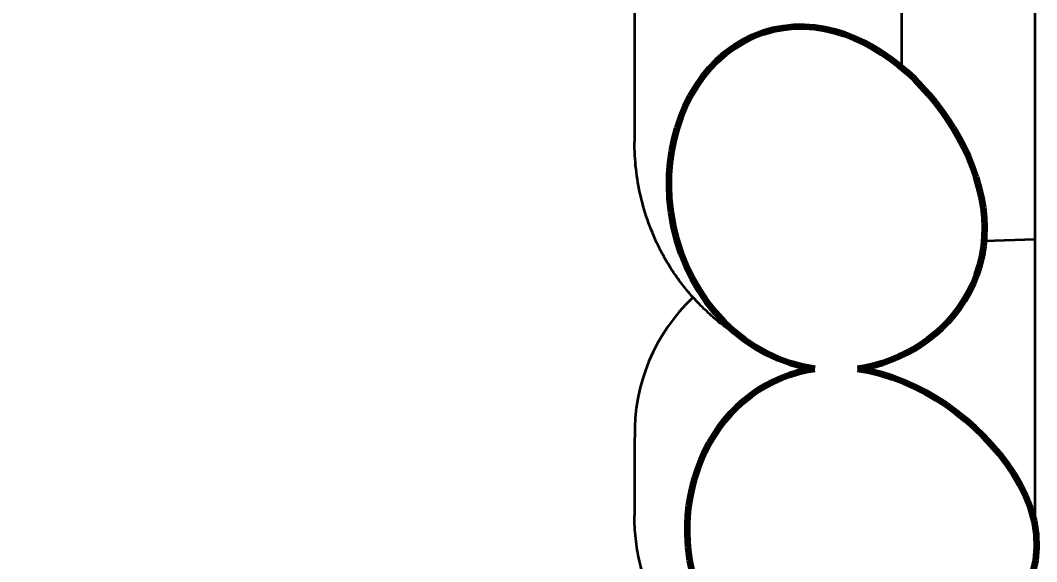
# Model space of a CAD drawing. Extents: x 23 to 417, y 3 to 294.
# Drawn here: x 144.159 to 144.768, y 95.605 to 95.929 of the extents above; entities that cross this region are included whole.
import ezdxf
from ezdxf.enums import TextEntityAlignment as Align

# ---------------------------------------------------------------- set-up
doc = ezdxf.new("R2010")
doc.units = 0
doc.linetypes.add('DASHED', pattern=[15, 12, -3])
doc.layers.get('0').update_dxf_attribs({"lineweight": 13})
doc.styles.get("Standard").update_dxf_attribs({"font": 'isocp.shx'})
doc.dimstyles.get("Standard").update_dxf_attribs({"dimtxt": 2.5, "dimasz": 2.5, "dimexe": 1.25, "dimexo": 0.625, "dimtad": 1, "dimtxsty": 'Standard', "dimcen": 2.5, "dimadec": 0, "dimazin": 0, "dimtfac": 1, "dimtmove": 0, "dimatfit": 0, "dimfxl": 0, "dimarcsym": 0})

# ---------------------------------------------------------------- blocks, each defined once
blk = doc.blocks.new('*D489')
at = {"color": 30, "lineweight": 13, "transparency": 16777216}
for p, q in [((139.31065, 96.48874), (139.31065, 76.0052)), ((115.69101, 76.0052), (144.31065, 76.0052))]:
    blk.add_line(p, q, dxfattribs=at)
at = {"color": 30, "lineweight": 13, "ltscale": 0.117668, "transparency": 16777216}
blk.add_line((133.78065, 80.71192), (133.78065, 76.0052), dxfattribs=at)
at = {"color": 30, "lineweight": 13, "transparency": 16777216}
for points in [[(131.8488, 75.48756), (133.78065, 76.0052), (131.8488, 76.52284)], [(141.2425, 76.52284), (139.31065, 76.0052), (141.2425, 75.48756)]]:
    blk.add_lwpolyline(points, dxfattribs=at)
for s, height, width, p, p2 in [('[', 2, 1.552527, (124.72894, 78.0052), (125.5052, 78.0052)), (']', 2, 1.552524, (129.05909, 78.0052), (129.83535, 78.0052)), ('27.7', 2, 1.341762, (115.69101, 78.0052), (121.72894, 78.0052)), ('1', 2, 2.21984, (126.5052, 78.0052), (128.05909, 78.0052)), ('/', 1, 1.818182, (122.72894, 78.5052), (123.72894, 78.5052))]:
    blk.add_text(s, height=height, dxfattribs=dict(at, width=width)).set_placement(p, p2, align=Align.FIT)
blk = doc.blocks.new('BLOCK4554')
at = {"color": 7, "lineweight": 35, "ltscale": 0.094332}
blk.add_line((20.4333, -18.4285), (20.4333, -14.6552), dxfattribs=at)
at = {"color": 7, "lineweight": 35, "ltscale": 0.020899}
blk.add_line((19.2333, -16.4415), (19.2333, -17.2775), dxfattribs=at)
at = {"color": 7, "lineweight": 35, "ltscale": 0.008818}
blk.add_line((20.0333, -16.7026), (20.0333, -17.0553), dxfattribs=at)
at = {"color": 7, "lineweight": 35, "ltscale": 0.000445178}
blk.add_line((19.9394, -16.9905), (19.9242, -16.9812), dxfattribs=at)
at = {"color": 7, "lineweight": 35, "ltscale": 0.003815}
blk.add_line((20.2809, -17.5751), (20.4335, -17.5697), dxfattribs=at)
at = {"color": 7, "lineweight": 35, "ltscale": 0.005827}
blk.add_line((19.2333, -18.164), (19.2333, -18.3971), dxfattribs=at)
at = {"color": 7, "lineweight": 35}
for centre, radius, start, end in [((19.576, -17.6057), 0.7152, 12.7604, 59.4319), ((19.7911, -18.1497), 0.5573, 133.3958, 181.4661), ((19.8393, -17.5032), 0.4598, 240.9835, 261.7546)]:
    blk.add_arc(centre, radius, start, end, dxfattribs=at)
for points, degree, knots in [([(19.9394, -16.9905), (19.9244, -16.9822), (19.909, -16.9745), (19.8933, -16.9675), (19.8325, -16.9434), (19.7677, -16.9304), (19.7186, -16.9282), (19.6152, -16.9418), (19.521, -16.9933), (19.4766, -17.0307), (19.4004, -17.1225), (19.3552, -17.2376), (19.3408, -17.2998), (19.3346, -17.3677), (19.3378, -17.4353), (19.3381, -17.4395), (19.3383, -17.4437), (19.3386, -17.4479)], 5, [0.916769, 0.916769, 0.916769, 0.916769, 0.916769, 0.916769, 1.054601, 1.054601, 1.054601, 1.442422, 1.442422, 1.442422, 1.874791, 1.874791, 1.874791, 2.32089, 2.32089, 2.32089, 2.350428, 2.350428, 2.350428, 2.350428, 2.350428, 2.350428]), ([(19.6163, -17.9053), (19.6056, -17.8994), (19.5844, -17.8872), (19.5531, -17.8675), (19.5222, -17.8462), (19.4893, -17.8211), (19.4545, -17.7913), (19.4285, -17.7656), (19.4042, -17.7394), (19.3814, -17.7128), (19.3541, -17.6758), (19.3297, -17.6375), (19.302, -17.5871), (19.274, -17.5219), (19.2504, -17.4416), (19.2364, -17.3599), (19.2333, -17.3049), (19.2333, -17.2775)], 3, [0, 0, 0, 0, 0.0365868, 0.0734626, 0.110912, 0.1490122, 0.1976378, 0.2482241, 0.2585917, 0.3049198, 0.3532072, 0.3964156, 0.4410037, 0.5256232, 0.6088106, 0.6913714, 0.7737391, 0.7737391, 0.7737391, 0.7737391]), ([(20.2729, -17.4479), (20.2771, -17.4697), (20.2803, -17.4919), (20.2822, -17.5149), (20.2829, -17.5594), (20.2778, -17.6039), (20.2738, -17.6258), (20.2643, -17.6625), (20.2508, -17.6973), (20.2442, -17.7119), (20.2299, -17.7401), (20.2132, -17.7662), (20.2043, -17.7789), (20.155, -17.8425), (20.0936, -17.8917), (20.0387, -17.9227), (19.9767, -17.9454), (19.9121, -17.9566), (19.9085, -17.9572), (19.9049, -17.9577), (19.9013, -17.9583)], 5, [0, 0, 0, 0, 0, 0, 0.162937, 0.162937, 0.162937, 0.316513, 0.316513, 0.316513, 0.432967, 0.432967, 0.432967, 0.549421, 0.549421, 0.549421, 1.048146, 1.048146, 1.048146, 1.077506, 1.077506, 1.077506, 1.077506, 1.077506, 1.077506]), ([(19.7734, -17.9583), (19.7699, -17.9588), (19.7664, -17.9593), (19.7628, -17.9599), (19.7011, -17.9706), (19.6406, -17.9928), (19.5872, -18.0247), (19.4946, -18.1068), (19.4322, -18.2185), (19.4101, -18.2784), (19.395, -18.351), (19.392, -18.4246), (19.3918, -18.4347), (19.3918, -18.4448), (19.3921, -18.4549)], 5, [1.450385, 1.450385, 1.450385, 1.450385, 1.450385, 1.450385, 1.47855, 1.47855, 1.47855, 1.946383, 1.946383, 1.946383, 2.395927, 2.395927, 2.395927, 2.467272, 2.467272, 2.467272, 2.467272, 2.467272, 2.467272]), ([(20.4369, -18.4549), (20.4356, -18.4408), (20.4335, -18.4268), (20.4307, -18.413), (20.4187, -18.3665), (20.4002, -18.3241), (20.3847, -18.2954), (20.3484, -18.2378), (20.3059, -18.1868), (20.2816, -18.1609), (20.2054, -18.0881), (20.1177, -18.029), (20.0546, -17.9961), (19.9839, -17.9712), (19.9103, -17.9595), (19.9073, -17.9591), (19.9043, -17.9587), (19.9013, -17.9583)], 5, [0, 0, 0, 0, 0, 0, 0.100989, 0.100989, 0.100989, 0.350927, 0.350927, 0.350927, 0.643009, 0.643009, 0.643009, 1.220526, 1.220526, 1.220526, 1.244952, 1.244952, 1.244952, 1.244952, 1.244952, 1.244952]), ([(19.7742, -18.9473), (19.7617, -18.9457), (19.7375, -18.9423), (19.7019, -18.9366), (19.6678, -18.9305), (19.6406, -18.9248), (19.6172, -18.9192), (19.5969, -18.9139), (19.5734, -18.907), (19.5486, -18.8985), (19.5216, -18.8877), (19.4917, -18.8735), (19.4527, -18.8508), (19.4082, -18.8173), (19.3628, -18.7712), (19.3239, -18.7192), (19.2914, -18.6617), (19.2657, -18.5997), (19.2471, -18.5342), (19.2358, -18.4662), (19.2333, -18.4202), (19.2333, -18.3971)], 3, [0, 0, 0, 0, 0.0376605, 0.073544, 0.1079766, 0.1415246, 0.1568704, 0.1802659, 0.2044992, 0.2303584, 0.2587991, 0.2918106, 0.3294063, 0.3941948, 0.4581616, 0.522802, 0.5886007, 0.6556095, 0.7236991, 0.7925537, 0.8618083, 0.8618083, 0.8618083, 0.8618083]), ([(19.7754, -18.9458), (19.7647, -18.9436), (19.7541, -18.941), (19.7435, -18.9382), (19.6746, -18.9171), (19.609, -18.8822), (19.5581, -18.8425), (19.4747, -18.7503), (19.4211, -18.6346), (19.4033, -18.5761), (19.3936, -18.5156), (19.3921, -18.4549)], 5, [1.4741789, 1.4741789, 1.4741789, 1.4741789, 1.4741789, 1.4741789, 1.5598756, 1.5598756, 1.5598756, 2.0367028, 2.0367028, 2.0367028, 2.4655981, 2.4655981, 2.4655981, 2.4655981, 2.4655981, 2.4655981]), ([(20.4369, -18.4549), (20.4383, -18.4691), (20.4388, -18.4834), (20.4385, -18.4981), (20.4361, -18.5267), (20.4306, -18.5545), (20.4271, -18.5684), (20.4128, -18.6138), (20.3921, -18.6549), (20.3749, -18.6823), (20.3352, -18.7363), (20.2893, -18.7829), (20.2633, -18.8061), (20.2081, -18.8492), (20.1479, -18.8848), (20.1164, -18.9008), (20.0699, -18.9206), (20.0213, -18.9354), (20.0066, -18.9394), (19.9917, -18.9429), (19.9767, -18.9458)], 5, [0, 0, 0, 0, 0, 0, 0.101273, 0.101273, 0.101273, 0.202865, 0.202865, 0.202865, 0.450057, 0.450057, 0.450057, 0.735866, 0.735866, 0.735866, 1.025678, 1.025678, 1.025678, 1.149868, 1.149868, 1.149868, 1.149868, 1.149868, 1.149868])]:
    blk.add_open_spline(points, degree=degree, knots=knots, dxfattribs=at)
blk.add_open_spline([(19.6163, -17.9053), (19.5007, -17.8415), (19.4039, -17.7316), (19.3491, -17.5911), (19.3386, -17.4479)], degree=4, dxfattribs=at)
blk = doc.blocks.new('BLOCK4563')
at = {"color": 7, "linetype": 'DASHED', "lineweight": 140, "ltscale": 0.000795312}
blk.add_line((19.5885, -16.9625), (19.6182, -16.9511), dxfattribs=at)
at = {"color": 7, "linetype": 'DASHED', "lineweight": 140, "ltscale": 0.000790346}
blk.add_line((19.6182, -16.9511), (19.6486, -16.9424), dxfattribs=at)
at = {"color": 7, "linetype": 'DASHED', "lineweight": 140, "ltscale": 0.000786145}
blk.add_line((19.6486, -16.9424), (19.6795, -16.9366), dxfattribs=at)
at = {"color": 7, "linetype": 'DASHED', "lineweight": 140, "ltscale": 0.00078294}
blk.add_line((19.6795, -16.9366), (19.7106, -16.9335), dxfattribs=at)
at = {"color": 7, "linetype": 'DASHED', "lineweight": 140, "ltscale": 0.000780678}
blk.add_line((19.7106, -16.9335), (19.7419, -16.9332), dxfattribs=at)
at = {"color": 7, "linetype": 'DASHED', "lineweight": 140, "ltscale": 0.000779201}
blk.add_line((19.7419, -16.9332), (19.7729, -16.9354), dxfattribs=at)
at = {"color": 7, "linetype": 'DASHED', "lineweight": 140, "ltscale": 0.000778448}
blk.add_line((19.7729, -16.9354), (19.8037, -16.9402), dxfattribs=at)
at = {"color": 7, "linetype": 'DASHED', "lineweight": 140, "ltscale": 0.000777972}
blk.add_line((19.8037, -16.9402), (19.834, -16.9473), dxfattribs=at)
at = {"color": 7, "linetype": 'DASHED', "lineweight": 140, "ltscale": 0.00077784}
blk.add_line((19.834, -16.9473), (19.8637, -16.9565), dxfattribs=at)
at = {"color": 7, "linetype": 'DASHED', "lineweight": 140, "ltscale": 0.000777802}
blk.add_line((19.8637, -16.9565), (19.8927, -16.9677), dxfattribs=at)
at = {"color": 7, "linetype": 'DASHED', "lineweight": 140, "ltscale": 0.000807553}
blk.add_line((19.5322, -16.9936), (19.5598, -16.9767), dxfattribs=at)
at = {"color": 7, "linetype": 'DASHED', "lineweight": 140, "ltscale": 0.00080101}
blk.add_line((19.5598, -16.9767), (19.5885, -16.9625), dxfattribs=at)
at = {"color": 7, "linetype": 'DASHED', "lineweight": 140, "ltscale": 0.000778103}
blk.add_line((19.8927, -16.9677), (19.921, -16.9808), dxfattribs=at)
at = {"color": 7, "linetype": 'DASHED', "lineweight": 140, "ltscale": 0.000778531}
blk.add_line((19.921, -16.9808), (19.9484, -16.9956), dxfattribs=at)
at = {"color": 7, "linetype": 'DASHED', "lineweight": 140, "ltscale": 0.000822528}
blk.add_line((19.4813, -17.0347), (19.506, -17.013), dxfattribs=at)
at = {"color": 7, "linetype": 'DASHED', "lineweight": 140, "ltscale": 0.00081476}
blk.add_line((19.506, -17.013), (19.5322, -16.9936), dxfattribs=at)
at = {"color": 7, "linetype": 'DASHED', "lineweight": 140, "ltscale": 0.000778964}
blk.add_line((19.9484, -16.9956), (19.9749, -17.0119), dxfattribs=at)
at = {"color": 7, "linetype": 'DASHED', "lineweight": 140, "ltscale": 0.000779203}
blk.add_line((19.9749, -17.0119), (20.0006, -17.0296), dxfattribs=at)
at = {"color": 7, "linetype": 'DASHED', "lineweight": 140, "ltscale": 0.000830503}
blk.add_line((19.4583, -17.0587), (19.4813, -17.0347), dxfattribs=at)
at = {"color": 7, "linetype": 'DASHED', "lineweight": 140, "ltscale": 0.000779327}
blk.add_line((20.0006, -17.0296), (20.0253, -17.0487), dxfattribs=at)
at = {"color": 7, "linetype": 'DASHED', "lineweight": 140, "ltscale": 0.000779313}
blk.add_line((20.0253, -17.0487), (20.049, -17.0688), dxfattribs=at)
at = {"color": 7, "linetype": 'DASHED', "lineweight": 140, "ltscale": 0.000838469}
blk.add_line((19.4371, -17.0847), (19.4583, -17.0587), dxfattribs=at)
at = {"color": 7, "linetype": 'DASHED', "lineweight": 140, "ltscale": 0.000779253}
blk.add_line((20.049, -17.0688), (20.0718, -17.0901), dxfattribs=at)
at = {"color": 7, "linetype": 'DASHED', "lineweight": 140, "ltscale": 0.000853475}
blk.add_line((19.4005, -17.1419), (19.4178, -17.1125), dxfattribs=at)
at = {"color": 7, "linetype": 'DASHED', "lineweight": 140, "ltscale": 0.000846175}
blk.add_line((19.4178, -17.1125), (19.4371, -17.0847), dxfattribs=at)
at = {"color": 7, "linetype": 'DASHED', "lineweight": 140, "ltscale": 0.000779311}
blk.add_line((20.0718, -17.0901), (20.0937, -17.1123), dxfattribs=at)
at = {"color": 7, "linetype": 'DASHED', "lineweight": 140, "ltscale": 0.000779796}
blk.add_line((20.0937, -17.1123), (20.1145, -17.1355), dxfattribs=at)
at = {"color": 7, "linetype": 'DASHED', "lineweight": 140, "ltscale": 0.000860375}
blk.add_line((19.3852, -17.1727), (19.4005, -17.1419), dxfattribs=at)
at = {"color": 7, "linetype": 'DASHED', "lineweight": 140, "ltscale": 0.000780826}
blk.add_line((20.1145, -17.1355), (20.1345, -17.1596), dxfattribs=at)
at = {"color": 7, "linetype": 'DASHED', "lineweight": 140, "ltscale": 0.000866734}
blk.add_line((19.372, -17.2048), (19.3852, -17.1727), dxfattribs=at)
at = {"color": 7, "linetype": 'DASHED', "lineweight": 140, "ltscale": 0.000782737}
blk.add_line((20.1345, -17.1596), (20.1534, -17.1845), dxfattribs=at)
at = {"color": 7, "linetype": 'DASHED', "lineweight": 140, "ltscale": 0.000785352}
blk.add_line((20.1534, -17.1845), (20.1714, -17.2103), dxfattribs=at)
at = {"color": 7, "linetype": 'DASHED', "lineweight": 140, "ltscale": 0.000872454}
blk.add_line((19.3608, -17.2379), (19.372, -17.2048), dxfattribs=at)
at = {"color": 7, "linetype": 'DASHED', "lineweight": 140, "ltscale": 0.000788795}
blk.add_line((20.1714, -17.2103), (20.1884, -17.2368), dxfattribs=at)
at = {"color": 7, "linetype": 'DASHED', "lineweight": 140, "ltscale": 0.000877434}
blk.add_line((19.3518, -17.2718), (19.3608, -17.2379), dxfattribs=at)
at = {"color": 7, "linetype": 'DASHED', "lineweight": 140, "ltscale": 0.000793139}
blk.add_line((20.1884, -17.2368), (20.2043, -17.2643), dxfattribs=at)
at = {"color": 7, "linetype": 'DASHED', "lineweight": 140, "ltscale": 0.000798673}
blk.add_line((20.2043, -17.2643), (20.2191, -17.2926), dxfattribs=at)
at = {"color": 7, "linetype": 'DASHED', "lineweight": 140, "ltscale": 0.000881459}
blk.add_line((19.345, -17.3064), (19.3518, -17.2718), dxfattribs=at)
at = {"color": 7, "linetype": 'DASHED', "lineweight": 140, "ltscale": 0.000805415}
blk.add_line((20.2191, -17.2926), (20.2328, -17.3218), dxfattribs=at)
at = {"color": 7, "linetype": 'DASHED', "lineweight": 140, "ltscale": 0.000884703}
blk.add_line((19.3402, -17.3414), (19.345, -17.3064), dxfattribs=at)
at = {"color": 7, "linetype": 'DASHED', "lineweight": 140, "ltscale": 0.000813829}
blk.add_line((20.2328, -17.3218), (20.2451, -17.3519), dxfattribs=at)
at = {"color": 7, "linetype": 'DASHED', "lineweight": 140, "ltscale": 0.00088697}
blk.add_line((19.3376, -17.3768), (19.3402, -17.3414), dxfattribs=at)
at = {"color": 7, "linetype": 'DASHED', "lineweight": 140, "ltscale": 0.000823426}
blk.add_line((20.2451, -17.3519), (20.2561, -17.3829), dxfattribs=at)
at = {"color": 7, "linetype": 'DASHED', "lineweight": 140, "ltscale": 0.00088854}
blk.add_line((19.3371, -17.4124), (19.3376, -17.3768), dxfattribs=at)
at = {"color": 7, "linetype": 'DASHED', "lineweight": 140, "ltscale": 0.00083375}
blk.add_line((20.2561, -17.3829), (20.2654, -17.415), dxfattribs=at)
at = {"color": 7, "linetype": 'DASHED', "lineweight": 140, "ltscale": 0.00088939}
blk.add_line((19.3386, -17.4479), (19.3371, -17.4124), dxfattribs=at)
at = {"color": 7, "linetype": 'DASHED', "lineweight": 140, "ltscale": 0.000844712}
blk.add_line((20.2654, -17.415), (20.2729, -17.4479), dxfattribs=at)
at = {"color": 7, "linetype": 'DASHED', "lineweight": 140, "ltscale": 0.001054}
blk.add_line((19.3431, -17.4898), (19.3386, -17.4479), dxfattribs=at)
at = {"color": 7, "linetype": 'DASHED', "lineweight": 140, "ltscale": 0.000709812}
blk.add_line((20.2729, -17.4479), (20.2776, -17.4759), dxfattribs=at)
at = {"color": 7, "linetype": 'DASHED', "lineweight": 140, "ltscale": 0.000720324}
blk.add_line((20.2776, -17.4759), (20.2806, -17.5046), dxfattribs=at)
at = {"color": 7, "linetype": 'DASHED', "lineweight": 140, "ltscale": 0.001053}
blk.add_line((19.3505, -17.5313), (19.3431, -17.4898), dxfattribs=at)
at = {"color": 7, "linetype": 'DASHED', "lineweight": 140, "ltscale": 0.000726752}
blk.add_line((20.2806, -17.5046), (20.2819, -17.5336), dxfattribs=at)
at = {"color": 7, "linetype": 'DASHED', "lineweight": 140, "ltscale": 0.001051}
blk.add_line((19.3606, -17.5721), (19.3505, -17.5313), dxfattribs=at)
at = {"color": 7, "linetype": 'DASHED', "lineweight": 140, "ltscale": 0.00072868}
blk.add_line((20.2819, -17.5336), (20.2813, -17.5627), dxfattribs=at)
at = {"color": 7, "linetype": 'DASHED', "lineweight": 140, "ltscale": 0.000731814}
blk.add_line((20.2813, -17.5627), (20.2786, -17.5919), dxfattribs=at)
at = {"color": 7, "linetype": 'DASHED', "lineweight": 140, "ltscale": 0.001048}
blk.add_line((19.3735, -17.612), (19.3606, -17.5721), dxfattribs=at)
at = {"color": 7, "linetype": 'DASHED', "lineweight": 140, "ltscale": 0.000734853}
blk.add_line((20.2786, -17.5919), (20.2739, -17.6209), dxfattribs=at)
at = {"color": 7, "linetype": 'DASHED', "lineweight": 140, "ltscale": 0.001043}
blk.add_line((19.389, -17.6507), (19.3735, -17.612), dxfattribs=at)
at = {"color": 7, "linetype": 'DASHED', "lineweight": 140, "ltscale": 0.000730179}
blk.add_line((20.2739, -17.6209), (20.2671, -17.6493), dxfattribs=at)
at = {"color": 7, "linetype": 'DASHED', "lineweight": 140, "ltscale": 0.001038}
blk.add_line((19.4071, -17.688), (19.389, -17.6507), dxfattribs=at)
at = {"color": 7, "linetype": 'DASHED', "lineweight": 140, "ltscale": 0.000720711}
blk.add_line((20.2671, -17.6493), (20.2583, -17.6768), dxfattribs=at)
at = {"color": 7, "linetype": 'DASHED', "lineweight": 140, "ltscale": 0.001031}
blk.add_line((19.4277, -17.7238), (19.4071, -17.688), dxfattribs=at)
at = {"color": 7, "linetype": 'DASHED', "lineweight": 140, "ltscale": 0.000714021}
blk.add_line((20.2583, -17.6768), (20.2477, -17.7033), dxfattribs=at)
at = {"color": 7, "linetype": 'DASHED', "lineweight": 140, "ltscale": 0.000705422}
blk.add_line((20.2477, -17.7033), (20.2353, -17.7287), dxfattribs=at)
at = {"color": 7, "linetype": 'DASHED', "lineweight": 140, "ltscale": 0.001024}
blk.add_line((19.4506, -17.7577), (19.4277, -17.7238), dxfattribs=at)
at = {"color": 7, "linetype": 'DASHED', "lineweight": 140, "ltscale": 0.000694873}
blk.add_line((20.2353, -17.7287), (20.2214, -17.7527), dxfattribs=at)
at = {"color": 7, "linetype": 'DASHED', "lineweight": 140, "ltscale": 0.001016}
blk.add_line((19.4758, -17.7896), (19.4506, -17.7577), dxfattribs=at)
at = {"color": 7, "linetype": 'DASHED', "lineweight": 140, "ltscale": 0.000678448}
blk.add_line((20.2062, -17.7756), (20.1896, -17.7971), dxfattribs=at)
at = {"color": 7, "linetype": 'DASHED', "lineweight": 140, "ltscale": 0.000686885}
blk.add_line((20.2214, -17.7527), (20.2062, -17.7756), dxfattribs=at)
at = {"color": 7, "linetype": 'DASHED', "lineweight": 140, "ltscale": 0.001007}
for p, q in [((19.503, -17.8193), (19.4758, -17.7896)), ((20.4196, -18.3753), (20.4305, -18.4141))]:
    blk.add_line(p, q, dxfattribs=at)
at = {"color": 7, "linetype": 'DASHED', "lineweight": 140, "ltscale": 0.000670349}
blk.add_line((20.1896, -17.7971), (20.172, -17.8173), dxfattribs=at)
at = {"color": 7, "linetype": 'DASHED', "lineweight": 140, "ltscale": 0.000998165}
blk.add_line((19.5322, -17.8466), (19.503, -17.8193), dxfattribs=at)
at = {"color": 7, "linetype": 'DASHED', "lineweight": 140, "ltscale": 0.00065896}
blk.add_line((20.1533, -17.8362), (20.1337, -17.8538), dxfattribs=at)
at = {"color": 7, "linetype": 'DASHED', "lineweight": 140, "ltscale": 0.000664147}
blk.add_line((20.172, -17.8173), (20.1533, -17.8362), dxfattribs=at)
at = {"color": 7, "linetype": 'DASHED', "lineweight": 140, "ltscale": 0.000988851}
blk.add_line((19.5631, -17.8713), (19.5322, -17.8466), dxfattribs=at)
at = {"color": 7, "linetype": 'DASHED', "lineweight": 140, "ltscale": 0.000979536}
blk.add_line((19.5956, -17.8932), (19.5631, -17.8713), dxfattribs=at)
at = {"color": 7, "linetype": 'DASHED', "lineweight": 140, "ltscale": 0.000651115}
blk.add_line((20.1133, -17.8702), (20.092, -17.8852), dxfattribs=at)
at = {"color": 7, "linetype": 'DASHED', "lineweight": 140, "ltscale": 0.000654676}
blk.add_line((20.1337, -17.8538), (20.1133, -17.8702), dxfattribs=at)
at = {"color": 7, "linetype": 'DASHED', "lineweight": 140, "ltscale": 0.000970218}
blk.add_line((19.6294, -17.9123), (19.5956, -17.8932), dxfattribs=at)
at = {"color": 7, "linetype": 'DASHED', "lineweight": 140, "ltscale": 0.000645738}
blk.add_line((20.0701, -17.899), (20.0475, -17.9115), dxfattribs=at)
at = {"color": 7, "linetype": 'DASHED', "lineweight": 140, "ltscale": 0.000648094}
blk.add_line((20.092, -17.8852), (20.0701, -17.899), dxfattribs=at)
at = {"color": 7, "linetype": 'DASHED', "lineweight": 140, "ltscale": 0.00096114}
blk.add_line((19.6643, -17.9284), (19.6294, -17.9123), dxfattribs=at)
at = {"color": 7, "linetype": 'DASHED', "lineweight": 140, "ltscale": 0.000952469}
blk.add_line((19.7001, -17.9414), (19.6643, -17.9284), dxfattribs=at)
at = {"color": 7, "linetype": 'DASHED', "lineweight": 140, "ltscale": 0.000641629}
blk.add_line((20.0005, -17.9325), (19.9763, -17.941), dxfattribs=at)
at = {"color": 7, "linetype": 'DASHED', "lineweight": 140, "ltscale": 0.000642465}
blk.add_line((20.0243, -17.9227), (20.0005, -17.9325), dxfattribs=at)
at = {"color": 7, "linetype": 'DASHED', "lineweight": 140, "ltscale": 0.000643847}
blk.add_line((20.0475, -17.9115), (20.0243, -17.9227), dxfattribs=at)
at = {"color": 7, "linetype": 'DASHED', "lineweight": 140, "ltscale": 0.000944415}
blk.add_line((19.7365, -17.9514), (19.7001, -17.9414), dxfattribs=at)
at = {"color": 7, "linetype": 'DASHED', "lineweight": 140, "ltscale": 0.000645152}
blk.add_line((19.723, -17.9686), (19.7481, -17.9626), dxfattribs=at)
at = {"color": 7, "linetype": 'DASHED', "lineweight": 140, "ltscale": 0.000937326}
blk.add_line((19.7734, -17.9583), (19.7365, -17.9514), dxfattribs=at)
at = {"color": 7, "linetype": 'DASHED', "lineweight": 140, "ltscale": 0.000642314}
blk.add_line((19.7481, -17.9626), (19.7734, -17.9583), dxfattribs=at)
at = {"color": 7, "linetype": 'DASHED', "lineweight": 140, "ltscale": 0.000642309}
blk.add_line((19.9267, -17.9539), (19.9013, -17.9583), dxfattribs=at)
at = {"color": 7, "linetype": 'DASHED', "lineweight": 140, "ltscale": 0.000916669}
blk.add_line((19.9013, -17.9583), (19.9375, -17.9645), dxfattribs=at)
at = {"color": 7, "linetype": 'DASHED', "lineweight": 140, "ltscale": 0.000641531}
blk.add_line((19.9517, -17.9482), (19.9267, -17.9539), dxfattribs=at)
at = {"color": 7, "linetype": 'DASHED', "lineweight": 140, "ltscale": 0.000913464}
blk.add_line((19.9375, -17.9645), (19.973, -17.9731), dxfattribs=at)
at = {"color": 7, "linetype": 'DASHED', "lineweight": 140, "ltscale": 0.000641282}
blk.add_line((19.9763, -17.941), (19.9517, -17.9482), dxfattribs=at)
at = {"color": 7, "linetype": 'DASHED', "lineweight": 140, "ltscale": 0.00065465}
blk.add_line((19.6498, -17.9958), (19.6737, -17.9851), dxfattribs=at)
at = {"color": 7, "linetype": 'DASHED', "lineweight": 140, "ltscale": 0.000651211}
blk.add_line((19.6737, -17.9851), (19.6981, -17.9761), dxfattribs=at)
at = {"color": 7, "linetype": 'DASHED', "lineweight": 140, "ltscale": 0.000648083}
blk.add_line((19.6981, -17.9761), (19.723, -17.9686), dxfattribs=at)
at = {"color": 7, "linetype": 'DASHED', "lineweight": 140, "ltscale": 0.000910751}
blk.add_line((19.973, -17.9731), (20.0077, -17.9841), dxfattribs=at)
at = {"color": 7, "linetype": 'DASHED', "lineweight": 140, "ltscale": 0.000908133}
blk.add_line((20.0077, -17.9841), (20.0416, -17.9971), dxfattribs=at)
at = {"color": 7, "linetype": 'DASHED', "lineweight": 140, "ltscale": 0.000666625}
blk.add_line((19.5819, -18.037), (19.6038, -18.0217), dxfattribs=at)
at = {"color": 7, "linetype": 'DASHED', "lineweight": 140, "ltscale": 0.000662377}
blk.add_line((19.6038, -18.0217), (19.6265, -18.008), dxfattribs=at)
at = {"color": 7, "linetype": 'DASHED', "lineweight": 140, "ltscale": 0.000658345}
blk.add_line((19.6265, -18.008), (19.6498, -17.9958), dxfattribs=at)
at = {"color": 7, "linetype": 'DASHED', "lineweight": 140, "ltscale": 0.000905687}
blk.add_line((20.0416, -17.9971), (20.0747, -18.012), dxfattribs=at)
at = {"color": 7, "linetype": 'DASHED', "lineweight": 140, "ltscale": 0.000903309}
blk.add_line((20.0747, -18.012), (20.1067, -18.0286), dxfattribs=at)
at = {"color": 7, "linetype": 'DASHED', "lineweight": 140, "ltscale": 0.000675691}
blk.add_line((19.5409, -18.0718), (19.5609, -18.0537), dxfattribs=at)
at = {"color": 7, "linetype": 'DASHED', "lineweight": 140, "ltscale": 0.000671099}
blk.add_line((19.5609, -18.0537), (19.5819, -18.037), dxfattribs=at)
at = {"color": 7, "linetype": 'DASHED', "lineweight": 140, "ltscale": 0.000900949}
blk.add_line((20.1067, -18.0286), (20.1378, -18.0468), dxfattribs=at)
at = {"color": 7, "linetype": 'DASHED', "lineweight": 140, "ltscale": 0.000898739}
blk.add_line((20.1378, -18.0468), (20.1679, -18.0665), dxfattribs=at)
at = {"color": 7, "linetype": 'DASHED', "lineweight": 140, "ltscale": 0.000680292}
blk.add_line((19.5219, -18.0913), (19.5409, -18.0718), dxfattribs=at)
at = {"color": 7, "linetype": 'DASHED', "lineweight": 140, "ltscale": 0.000897076}
blk.add_line((20.1679, -18.0665), (20.1969, -18.0876), dxfattribs=at)
at = {"color": 7, "linetype": 'DASHED', "lineweight": 140, "ltscale": 0.000689214}
blk.add_line((19.4872, -18.1339), (19.5039, -18.112), dxfattribs=at)
at = {"color": 7, "linetype": 'DASHED', "lineweight": 140, "ltscale": 0.000684871}
blk.add_line((19.5039, -18.112), (19.5219, -18.0913), dxfattribs=at)
at = {"color": 7, "linetype": 'DASHED', "lineweight": 140, "ltscale": 0.000896046}
blk.add_line((20.1969, -18.0876), (20.2249, -18.11), dxfattribs=at)
at = {"color": 7, "linetype": 'DASHED', "lineweight": 140, "ltscale": 0.000896278}
blk.add_line((20.2249, -18.11), (20.2518, -18.1337), dxfattribs=at)
at = {"color": 7, "linetype": 'DASHED', "lineweight": 140, "ltscale": 0.000693443}
blk.add_line((19.4717, -18.1569), (19.4872, -18.1339), dxfattribs=at)
at = {"color": 7, "linetype": 'DASHED', "lineweight": 140, "ltscale": 0.000897606}
blk.add_line((20.2518, -18.1337), (20.2777, -18.1586), dxfattribs=at)
at = {"color": 7, "linetype": 'DASHED', "lineweight": 140, "ltscale": 0.000697401}
blk.add_line((19.4574, -18.1809), (19.4717, -18.1569), dxfattribs=at)
at = {"color": 7, "linetype": 'DASHED', "lineweight": 140, "ltscale": 0.000900469}
blk.add_line((20.2777, -18.1586), (20.3024, -18.1848), dxfattribs=at)
at = {"color": 7, "linetype": 'DASHED', "lineweight": 140, "ltscale": 0.00070479}
blk.add_line((19.433, -18.2315), (19.4445, -18.2058), dxfattribs=at)
at = {"color": 7, "linetype": 'DASHED', "lineweight": 140, "ltscale": 0.00070128}
blk.add_line((19.4445, -18.2058), (19.4574, -18.1809), dxfattribs=at)
at = {"color": 7, "linetype": 'DASHED', "lineweight": 140, "ltscale": 0.000905348}
blk.add_line((20.3024, -18.1848), (20.3259, -18.2123), dxfattribs=at)
at = {"color": 7, "linetype": 'DASHED', "lineweight": 140, "ltscale": 0.00070793}
blk.add_line((19.4228, -18.2579), (19.433, -18.2315), dxfattribs=at)
at = {"color": 7, "linetype": 'DASHED', "lineweight": 140, "ltscale": 0.000912698}
blk.add_line((20.3259, -18.2123), (20.3482, -18.2413), dxfattribs=at)
at = {"color": 7, "linetype": 'DASHED', "lineweight": 140, "ltscale": 0.000710819}
blk.add_line((19.414, -18.285), (19.4228, -18.2579), dxfattribs=at)
at = {"color": 7, "linetype": 'DASHED', "lineweight": 140, "ltscale": 0.000924094}
blk.add_line((20.3482, -18.2413), (20.369, -18.2718), dxfattribs=at)
at = {"color": 7, "linetype": 'DASHED', "lineweight": 140, "ltscale": 0.000713193}
blk.add_line((19.4067, -18.3125), (19.414, -18.285), dxfattribs=at)
at = {"color": 7, "linetype": 'DASHED', "lineweight": 140, "ltscale": 0.000942493}
blk.add_line((20.369, -18.2718), (20.3882, -18.3043), dxfattribs=at)
at = {"color": 7, "linetype": 'DASHED', "lineweight": 140, "ltscale": 0.00071516}
blk.add_line((19.4009, -18.3405), (19.4067, -18.3125), dxfattribs=at)
at = {"color": 7, "linetype": 'DASHED', "lineweight": 140, "ltscale": 0.000962351}
blk.add_line((20.3882, -18.3043), (20.4053, -18.3388), dxfattribs=at)
at = {"color": 7, "linetype": 'DASHED', "lineweight": 140, "ltscale": 0.000716739}
blk.add_line((19.3965, -18.3689), (19.4009, -18.3405), dxfattribs=at)
at = {"color": 7, "linetype": 'DASHED', "lineweight": 140, "ltscale": 0.000981732}
blk.add_line((20.4053, -18.3388), (20.4196, -18.3753), dxfattribs=at)
at = {"color": 7, "linetype": 'DASHED', "lineweight": 140, "ltscale": 0.000717957}
blk.add_line((19.3935, -18.3974), (19.3965, -18.3689), dxfattribs=at)
at = {"color": 7, "linetype": 'DASHED', "lineweight": 140, "ltscale": 0.000718857}
blk.add_line((19.3921, -18.4262), (19.3935, -18.3974), dxfattribs=at)
at = {"color": 7, "linetype": 'DASHED', "lineweight": 140, "ltscale": 0.001033}
blk.add_line((20.4305, -18.4141), (20.4369, -18.4549), dxfattribs=at)
at = {"color": 7, "linetype": 'DASHED', "lineweight": 140, "ltscale": 0.000719404}
blk.add_line((19.3921, -18.4549), (19.3921, -18.4262), dxfattribs=at)
at = {"color": 7, "linetype": 'DASHED', "lineweight": 140, "ltscale": 0.000973839}
blk.add_line((19.3944, -18.4938), (19.3921, -18.4549), dxfattribs=at)
at = {"color": 7, "linetype": 'DASHED', "lineweight": 140, "ltscale": 0.000969397}
blk.add_line((20.4369, -18.4549), (20.4381, -18.4937), dxfattribs=at)
at = {"color": 7, "linetype": 'DASHED', "lineweight": 140, "ltscale": 0.000973066}
blk.add_line((19.3994, -18.5324), (19.3944, -18.4938), dxfattribs=at)
at = {"color": 7, "linetype": 'DASHED', "lineweight": 140, "ltscale": 0.000967166}
blk.add_line((20.4381, -18.4937), (20.4345, -18.5322), dxfattribs=at)
at = {"color": 7, "linetype": 'DASHED', "lineweight": 140, "ltscale": 0.000971327}
blk.add_line((19.4071, -18.5705), (19.3994, -18.5324), dxfattribs=at)
at = {"color": 7, "linetype": 'DASHED', "lineweight": 140, "ltscale": 0.000953093}
blk.add_line((20.4345, -18.5322), (20.4263, -18.5694), dxfattribs=at)

msp = doc.modelspace()

# ---------------------------------------------------------------- block references
at = {"lineweight": 0, "xscale": 0.2, "yscale": 0.2, "zscale": 0.2}
for name in ['BLOCK4554', 'BLOCK4563']:
    msp.add_blockref(name, (140.68065, 99.31183), dxfattribs=at)

# ---------------------------------------------------------------- dimensions: what is measured, and where the dimension line sits
at = {"color": 0, "lineweight": 0}
dim = msp.add_linear_dim(base=(133.78065, 76.0052), p1=(139.31065, 96.68874), p2=(133.78065, 80.91192), angle=179.99905, dimstyle='Standard', override={"dimlfac": 5}, dxfattribs=at)
dim.commit()
dim.dimension.update_dxf_attribs({"geometry": '*D489', "text_midpoint": (122.76318, 76.0052), "dimtype": 160})

doc.saveas('drawing.dxf')
